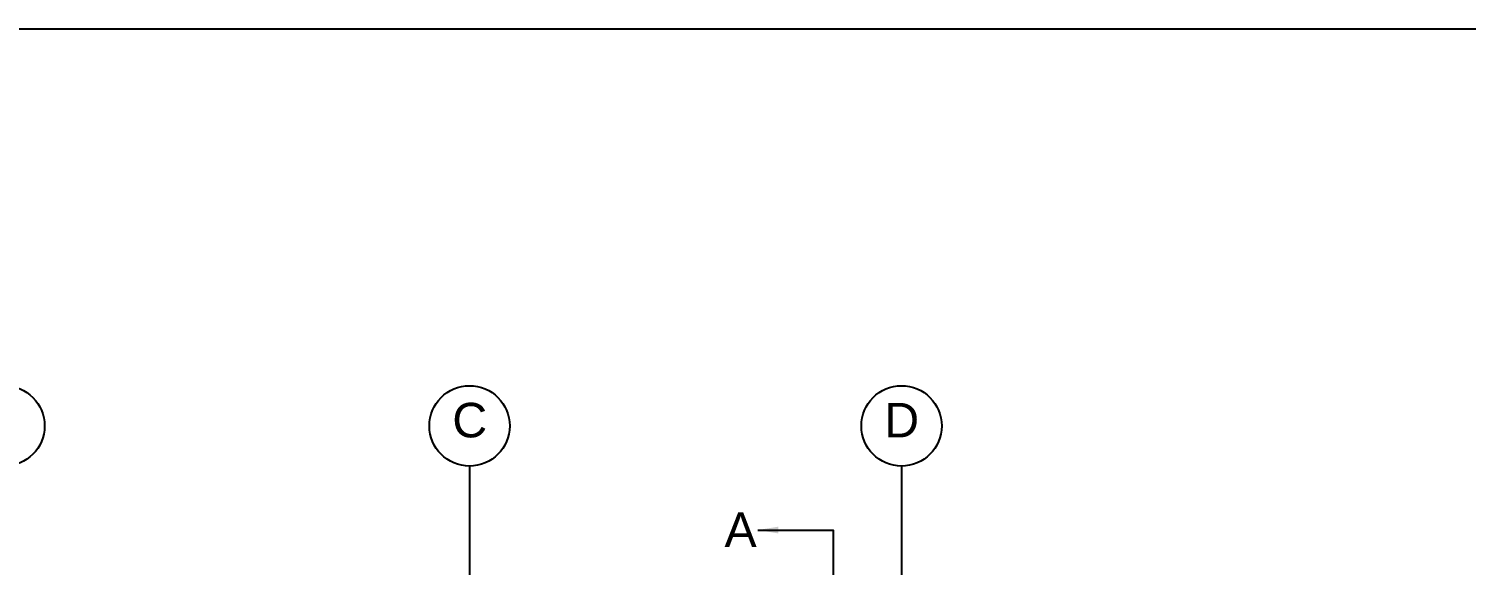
# Model space of a CAD drawing. Header units: feet. Extents: x 28652 to 66086, y -6769 to -640.
# Drawn here: x 44858.9 to 45274.9, y -1072.7 to -917.3 of the extents above; entities that cross this region are included whole.
import ezdxf

# ---------------------------------------------------------------- set-up
doc = ezdxf.new("R2010")
doc.units = ezdxf.units.FT
doc.header["$LTSCALE"] = 50
doc.header["$MEASUREMENT"] = 0
doc.linetypes.add('CENTER', pattern=[2, 1.25, -0.25, 0.25, -0.25])
for name, color, linetype in [('CL', 253, 'CENTER'), ('Section', 4, 'Continuous'), ('Text', 7, 'Continuous')]:
    doc.layers.add(name, color=color, linetype=linetype)
doc.styles.add('1@1000', font='arial.ttf', dxfattribs={"height": 60})
doc.styles.add('dimension', font='arial.ttf')
doc.dimstyles.new('1@100', dxfattribs={"dimscale": 0.1, "dimtxt": 60, "dimasz": 60, "dimexe": 60, "dimexo": 0, "dimgap": 30, "dimtad": 1, "dimdec": 0, "dimzin": 0, "dimdsep": 46, "dimlunit": 4, "dimtxsty": 'dimension', "dimcen": 0, "dimclrd": 256, "dimclre": 256, "dimclrt": 256, "dimadec": 0, "dimazin": 0, "dimtfac": 1, "dimtdec": 0, "dimtix": 1, "dimtofl": 0, "dimtmove": 0, "dimatfit": 3, "dimfxl": 60, "dimfxlon": 1, "dimtfillclr": 256, "dimtolj": 1, "dimtzin": 0, "dimlwd": -1, "dimlwe": -1, "dimarcsym": 0})

msp = doc.modelspace()

# ---------------------------------------------------------------- linework, layer by layer
msp.add_lwpolyline([(44466.5, -917.3), (47206.87, -917.3), (47206.87, -2658.7), (44466.5, -2658.7)], close=True)
at = {"layer": 'CL', "ltscale": 25}
for p, q in [((44986.49, -1043.98), (44986.49, -1627.93)), ((45111.49, -1043.98), (45111.49, -1627.93))]:
    msp.add_line(p, q, dxfattribs=at)
at = {"layer": 'Section'}
msp.add_lwpolyline([(45080.81, -1062.51), (45091.75, -1062.51), (45091.75, -1618.27), (45078.16, -1618.27)], dxfattribs=at)
at = {"layer": 'Text'}
for centre in [(44851.88, -1032.35), (44986.49, -1032.35), (45111.49, -1032.35)]:
    msp.add_circle(centre, 11.63, dxfattribs=at)

# ---------------------------------------------------------------- texts
at = {"layer": 'Text', "char_height": 10, "attachment_point": 1, "style": '1@1000'}
for s, insert in [('C', (44981.5, -1025.67)), ('D', (45106.5, -1025.67)), ('A', (45060.26, -1057.42))]:
    msp.add_mtext_dynamic_manual_height_columns(s, width=152.0107, gutter_width=300, heights=[0], dxfattribs=dict(at, insert=insert))

# ---------------------------------------------------------------- leaders
at = {"layer": 'Section'}
msp.add_leader([(45069.88, -1062.51), (45091.75, -1062.51)], dimstyle='1@100', override={"dimgap": 30, "dimtad": 0}, dxfattribs=at)

doc.saveas('drawing.dxf')
